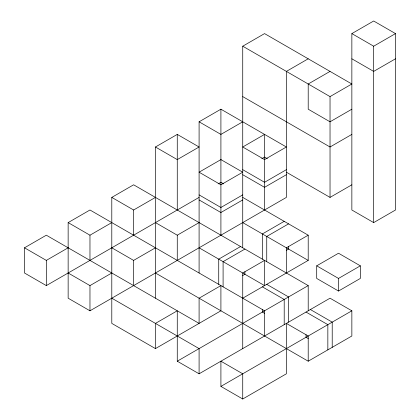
<?xml version="1.0" encoding="UTF-8"?>
<svg xmlns="http://www.w3.org/2000/svg" width="420" height="420" viewBox="0 0 420 420"><rect width="100%" height="100%" fill="white"/><g stroke="black" fill="none" stroke-linecap="round" stroke-linejoin="round"><path stroke-width="0.63" d="M242.734 46.2L264.558 33.6L351.855 84L330.031 96.6L242.734 46.2L242.734 247.8M155.442 147L177.266 134.4L199.091 147L177.266 159.6L155.442 147L155.442 298.2M199.091 273L199.091 121.8L220.91 109.2L286.382 147L264.558 159.6L242.734 147L264.558 134.4L264.558 210M308.207 58.8L286.382 71.4L286.382 197.4L89.969 310.8L68.145 298.2L68.145 222.6L89.969 210L264.558 310.8L264.558 336M351.855 33.6L373.679 21L395.504 33.6L395.504 210L373.679 222.6L351.855 210L351.855 33.6L373.679 46.2L395.504 33.6M199.091 197.4L46.321 285.6L24.496 273L24.496 247.8L46.321 235.2L199.091 323.4L199.091 298.2L220.91 285.6L220.91 310.8L155.442 348.6L111.794 323.4L111.794 197.4L133.618 184.8L308.207 285.6L308.207 310.8M242.734 121.8L220.91 134.4L199.091 121.8M330.031 71.4L308.207 84L308.207 109.2L330.031 121.8L351.855 109.2M24.496 247.8L46.321 260.4L68.145 247.8M68.145 222.6L89.969 235.2L111.794 222.6M111.794 197.4L133.618 210L155.442 197.4M395.504 58.8L373.679 71.4L351.855 58.8M218.117 183.897L220.91 182.28L223.708 183.897M261.76 158.697L264.558 157.08L267.356 158.697M242.734 194.88L220.91 207.48L199.091 194.88M286.382 169.68L264.558 182.28L242.734 169.68M68.145 273L89.969 285.6L111.794 273M111.794 247.8L133.618 260.4L155.442 247.8M155.442 222.6L177.266 235.2L199.091 222.6M351.855 134.4L330.031 147L242.734 96.6M242.734 199.92L220.91 212.52L199.091 199.92M286.382 174.72L264.558 187.32L242.734 174.72M240.555 246.54L218.731 259.14L218.731 284.34M284.204 221.34L262.379 233.94L262.379 259.14M286.382 172.2L330.031 197.4L351.855 184.8M244.918 249.06L223.094 261.66L223.094 286.86M288.566 223.86L266.742 236.46L266.742 261.66M242.734 298.2L308.207 260.4L308.207 235.2L286.382 247.8L286.382 273M242.681 275.552L244.918 274.26L244.918 271.677M286.33 250.352L288.566 249.06L288.566 246.477M316.701 265.834L338.52 253.234L360.344 265.834L360.344 278.434L338.52 291.034L316.701 278.434L316.701 265.834L338.52 278.434L360.344 265.834M155.442 348.6L155.442 323.4L177.266 310.8L177.266 361.2L308.207 285.6M177.266 361.2L199.091 373.8L330.031 298.2L351.855 310.8L351.855 336L308.207 361.2L155.442 273M220.91 386.4L242.734 399L242.734 373.8L220.91 361.2L220.91 386.4L351.855 310.8M242.734 399L286.382 373.8L286.382 323.4L308.207 336L308.207 361.2M242.734 197.4L308.207 235.2M242.734 222.6L308.207 260.4M266.742 284.34L288.566 296.94L288.566 322.14M310.391 309.54L332.215 322.14L332.215 347.34M199.091 247.8L264.558 285.6L264.558 260.4L242.734 273L242.734 348.6M262.379 286.86L284.204 299.46L284.204 324.66M306.028 312.06L327.847 324.66L327.847 349.86M264.616 313.352L262.379 312.06L262.379 309.477M308.264 338.552L306.028 337.26L306.028 334.677M111.794 298.2L199.091 348.6L199.091 373.8M373.679 46.2L373.679 222.6M338.52 278.434L338.52 291.034M330.031 96.6L330.031 197.4M220.91 109.2L220.91 235.2M177.266 134.4L177.266 210M177.266 235.2L177.266 260.4M133.618 210L133.618 235.2M133.618 260.4L133.618 285.6M89.969 235.2L89.969 260.4M89.969 285.6L89.969 310.8M46.321 260.4L46.321 285.6M220.91 159.6L199.091 172.2L220.91 184.8L242.734 172.2L220.91 159.6"/></g></svg>
